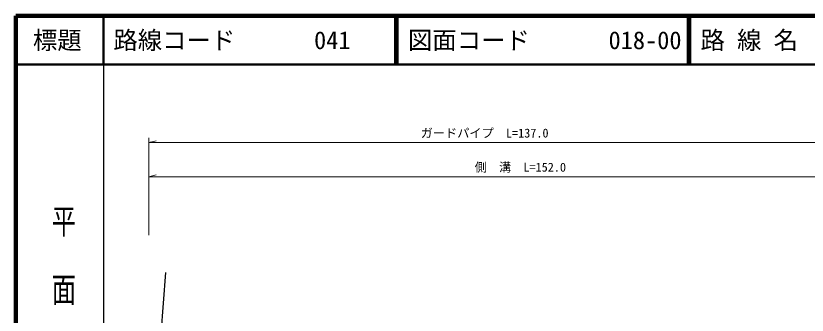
# Model space of a CAD drawing. Units: millimetres at full size, sheet at 1:1000; details may follow other scales. Extents: x 40000 to 680000, y 20000 to 380000.
# Drawn here: x 40000 to 202242, y 318632 to 380000 of the extents above; entities that cross this region are included whole.
import ezdxf
from ezdxf.enums import TextEntityAlignment as Align

# ---------------------------------------------------------------- set-up
doc = ezdxf.new("R2010")
doc.units = ezdxf.units.MM
doc.header["$LTSCALE"] = 1000
for name, color, linetype, lineweight in [('M-BMK-OTRS', 5, 'Continuous', 25), ('M-STR-HTXT', 7, 'Continuous', 13), ('M-TTL', 2, 'Continuous', 140), ('M-TTL-BAND', 7, 'Continuous', 25), ('M-TTL-LINE', 7, 'Continuous', 50)]:
    doc.layers.add(name, color=color, linetype=linetype, lineweight=lineweight)
doc.layers.add('M-TTL-TXT', color=7, linetype='Continuous')
doc.styles.add('@ＭＳ ゴシック', font='')
doc.styles.add('ＭＳ ゴシック', font='')
doc.styles.get('@ＭＳ ゴシック').set_extended_font_data('@MS Gothic')
doc.styles.get('ＭＳ ゴシック').set_extended_font_data('MS Gothic')

msp = doc.modelspace()

# ---------------------------------------------------------------- linework, layer by layer
at = {"layer": 'M-BMK-OTRS'}
msp.add_line((64052, 242441), (70771, 327352), dxfattribs=at)
at = {"layer": 'M-STR-HTXT'}
for p, q in [((67281, 355000), (67281, 335000)), ((67281, 354000), (68781, 354400)), ((67281, 354000), (204926, 354000)), ((67281, 347000), (68781, 347400)), ((67281, 347000), (219357, 347000))]:
    msp.add_line(p, q, dxfattribs=at)
at = {"layer": 'M-TTL'}
for p, q in [((40000, 380000), (40000, 20000)), ((680000, 380000), (40000, 380000))]:
    msp.add_line(p, q, dxfattribs=at)
at = {"layer": 'M-TTL-BAND'}
msp.add_line((58000, 370000), (58000, 20000), dxfattribs=at)
at = {"layer": 'M-TTL-LINE'}
for p, q in [((58000, 380000), (58000, 370000)), ((117750, 380000), (117750, 370000)), ((118250, 380000), (118250, 370000)), ((177750, 380000), (177750, 370000)), ((178250, 380000), (178250, 370000)), ((40000, 370000), (680000, 370000))]:
    msp.add_line(p, q, dxfattribs=at)

# ---------------------------------------------------------------- texts
at = {"layer": 'M-STR-HTXT', "style": 'ＭＳ ゴシック'}
for s, p in [('ガードパイプ\u3000L=137.0', (136103, 354500)), ('側\u3000溝\u3000L=152.0', (143432, 347500))]:
    msp.add_text(s, height=1833, dxfattribs=at).set_placement(p, align=Align.BOTTOM_CENTER)
at = {"layer": 'M-TTL-BAND', "style": '@ＭＳ ゴシック', "width": 1.4}
msp.add_text('平  面  図', height=3666, rotation=270, dxfattribs=at).set_placement((49777, 306475), align=Align.MIDDLE_RIGHT)
at = {"layer": 'M-TTL-TXT', "style": 'ＭＳ ゴシック'}
msp.add_text('標題', height=3666, dxfattribs=at).set_placement((48500, 375000), align=Align.MIDDLE_CENTER)
for s, p in [('路線コード', (60000, 375000)), ('041', (101142, 375000)), ('図面コード', (120380, 375000)), ('018-00', (161521, 375000)), ('路 線 名', (180380, 375000))]:
    msp.add_text(s, height=3666, dxfattribs=at).set_placement(p, align=Align.MIDDLE_LEFT)

doc.saveas('drawing.dxf')
